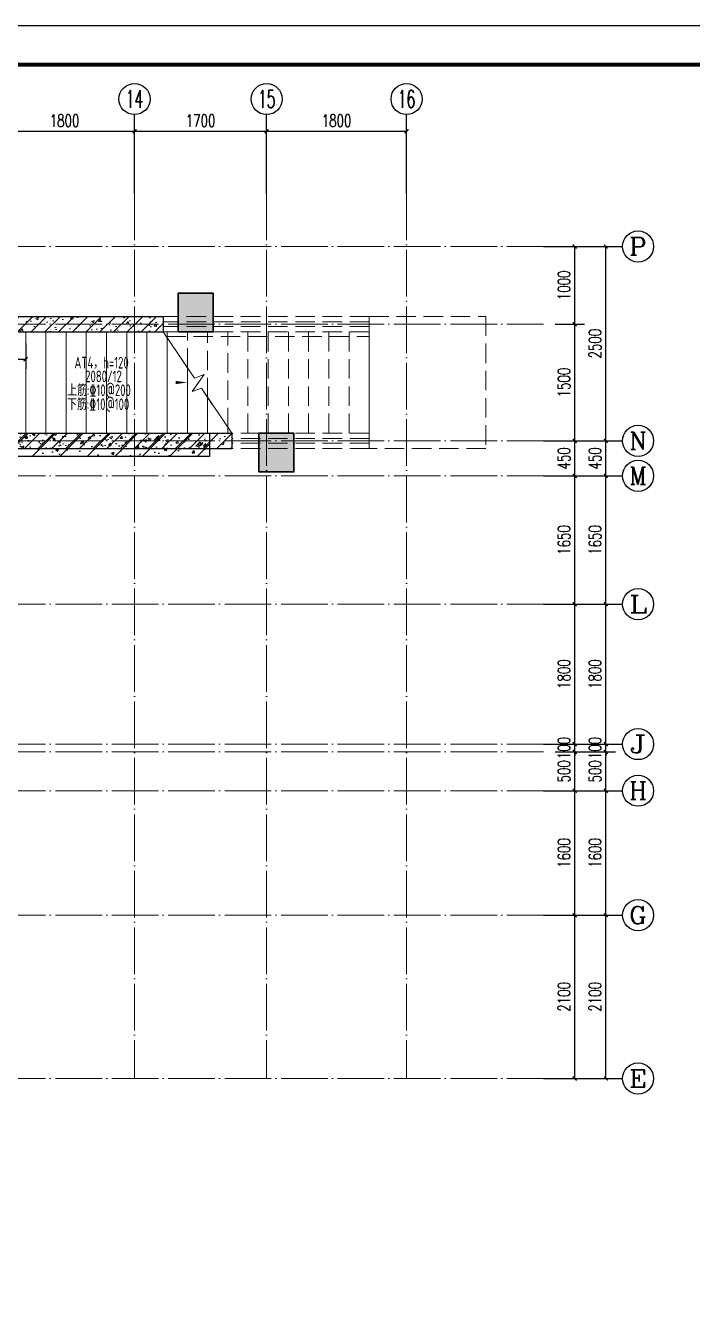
# Model space of a CAD drawing. Extents: x -1712635 to -854203, y -534641 to -21985.
# Drawn here: x -1001970 to -993393, y -77513 to -60993 of the extents above; entities that cross this region are included whole.
import ezdxf
from ezdxf.enums import TextEntityAlignment as Align

# ---------------------------------------------------------------- set-up
doc = ezdxf.new("R2010")
doc.units = 0
doc.header["$LTSCALE"] = 1000
doc.linetypes.add('#P_--_20B1_001_t3$0$DASH', pattern=[0.35, 0.25, -0.1])
doc.linetypes.add('DOTE', pattern=[2.42, 2, -0.2, 0.02, -0.2])
doc.layers.get('0').update_dxf_attribs({"linetype": 'CONTINUOUS'})
doc.layers.get('Defpoints').update_dxf_attribs({"linetype": 'CONTINUOUS'})
for name, color, linetype in [('-TK', 7, 'CONTINUOUS'), ('A-AXIS_TEXT', 7, 'CONTINUOUS'), ('AXIS', 3, 'CONTINUOUS'), ('DIM_SYMB', 3, 'CONTINUOUS'), ('HATCH', 8, 'CONTINUOUS'), ('PUB_DIM', 3, 'CONTINUOUS'), ('S-Q墙填充', 252, 'CONTINUOUS'), ('S-Q墙实线', 6, 'CONTINUOUS'), ('S-Z柱实线', 6, 'CONTINUOUS'), ('TEXT', 2, 'CONTINUOUS'), ('WALL', 2, 'CONTINUOUS'), ('尺寸标注', 86, 'CONTINUOUS')]:
    doc.layers.add(name, color=color, linetype=linetype)
for name, color, linetype, lineweight in [('AXIS_TEXT', 7, 'CONTINUOUS', 20), ('DOTE', 19, 'DOTE', 9), ('PUB_HATCH', 8, 'CONTINUOUS', 9), ('STAIR', 2, 'CONTINUOUS', 18), ('平面-看线', 45, 'CONTINUOUS', 15)]:
    doc.layers.add(name, color=color, linetype=linetype, lineweight=lineweight)
doc.styles.add('_TCH_AXIS', font='COMPLEX', dxfattribs={"bigfont": 'GBCBIG'})
doc.styles.add('_TCH_DIM_T3', font='SIMPLEX', dxfattribs={"width": 0.705882, "bigfont": 'GBCBIG'})
doc.styles.add('COMPLEX', font='COMPLEX')
doc.styles.add('TSSD_REIN', font='tssdeng.shx', dxfattribs={"width": 0.7, "height": 300, "bigfont": 'tssdchn.shx'})
doc.dimstyles.new('_TCH_ARCH&&50', dxfattribs={"dimtxt": 157.5, "dimasz": 50, "dimexe": 125, "dimexo": 150, "dimgap": 58.75, "dimtad": 1, "dimdec": 0, "dimzin": 0, "dimdsep": 46, "dimtxsty": '_TCH_DIM_T3', "dimblk": 'ARCHTICK', "dimcen": 0.09, "dimclrt": 7, "dimazin": 0, "dimtfac": 1, "dimtdec": 0, "dimtix": 1, "dimtmove": 2, "dimatfit": 3, "dimldrblk": 'ARCHTICK', "dimfxl": 0, "dimtolj": 1, "dimtzin": 0, "dimarcsym": 0})
pattern_1 = [(45, (-1162568.35, -176102.77), (-88.38835, 88.38835), []), (50, (-1162568.35, -176102.77), (358.6301, -31.37607), [37.5, -412.5]), (355, (-1162568.35, -176102.77), (-69.3757, 376.0961), [30, -330]), (100.4514, (-1162538.47, -176105.4), (289.2547, 344.7198), [31.8701, -350.57106]), (46.1842, (-1162568.35, -176002.77), (533.6205, -82.7595), [56.25, -618.75]), (96.6356, (-1162523.9, -176009.67), (467.3314, 487.059), [47.8051, -525.8565]), (351.1842, (-1162568.35, -176002.8), (467.331, 487.0593), [45, -495]), (21, (-1162518.35, -176027.77), (298.45353, -201.30945), [37.5, -412.5]), (326, (-1162518.35, -176027.77), (121.6577, 362.575), [30, -330]), (71.4514, (-1162493.48, -176044.55), (420.1113, 161.26525), [31.8701, -350.57106]), (37.5, (-1162568.35, -176102.77), (6.07993, 166.44693), [0, -326, 0, -335, 0, -331.25]), (7.5, (-1162568.35, -176102.77), (131.53477, 197.20586), [0, -191, 0, -318.5, 0, -126.25]), (327.5, (-1162679.85, -176102.77), (266.91122, -11.27744), [0, -125, 0, -390, 0, -517.5]), (317.5, (-1162729.85, -176102.77), (291.59308, 50.0525), [0, -162.5, 0, -259, 0, -367.5])]

# ---------------------------------------------------------------- blocks, each defined once
blk = doc.blocks.new('A1')
blk.add_lwpolyline([(0, 59400), (0, 0), (84100, 0), (84100, 59400)], close=True)
at = {"const_width": 100}
blk.add_lwpolyline([(2500, 58400), (2500, 1000), (83100, 1000), (83100, 58400)], close=True, dxfattribs=at)
blk = doc.blocks.new('_AXISO')
blk.add_circle((0, 0), 0.5)
at = {"layer": 'A-AXIS_TEXT', "style": 'COMPLEX', "width": 1.041667}
blk.add_attdef('A', text='', height=0.56, dxfattribs=at).set_placement((-0.25, -0.28), (0.25, -0.28), align=Align.FIT)
blk = doc.blocks.new('_ArchTick')
at = {"color": 0, "const_width": 0.35}
blk.add_lwpolyline([(-0.5, -0.5), (0.5, 0.5)], dxfattribs=at)
blk = doc.blocks.new('*D1147')
at = {"layer": 'Defpoints', "color": 0}
for p in [(-995306, -72432), (-994906, -72432), (-995306, -74532)]:
    blk.add_point(p, dxfattribs=at)
at = {"layer": '尺寸标注', "color": 0, "lineweight": -2}
for p, q in [((-995156, -72432), (-994781, -72432)), ((-994906, -74532), (-994906, -72432)), ((-995156, -74532), (-994781, -74532))]:
    blk.add_line(p, q, dxfattribs=at)
at = {"layer": '尺寸标注', "color": 0, "lineweight": -2, "xscale": 50, "yscale": 50, "zscale": 50}
for p, rotation in [((-994906, -72432), 90), ((-994906, -74532), 270)]:
    blk.add_blockref('_ArchTick', p, dxfattribs=dict(at, rotation=rotation))
at = {"layer": '尺寸标注', "color": 7, "insert": (-995044, -73482), "char_height": 157.5, "attachment_point": 5, "rotation": 90, "style": '_TCH_DIM_T3'}
blk.add_mtext('\\A1;2100', dxfattribs=at)
blk = doc.blocks.new('*D1148')
at = {"layer": 'Defpoints', "color": 0}
for p in [(-995306, -70832), (-994906, -70832), (-995306, -72432)]:
    blk.add_point(p, dxfattribs=at)
at = {"layer": '尺寸标注', "color": 0, "lineweight": -2}
for p, q in [((-995156, -70832), (-994781, -70832)), ((-994906, -72432), (-994906, -70832)), ((-995156, -72432), (-994781, -72432))]:
    blk.add_line(p, q, dxfattribs=at)
at = {"layer": '尺寸标注', "color": 0, "lineweight": -2, "xscale": 50, "yscale": 50, "zscale": 50}
for p, rotation in [((-994906, -70832), 90), ((-994906, -72432), 270)]:
    blk.add_blockref('_ArchTick', p, dxfattribs=dict(at, rotation=rotation))
at = {"layer": '尺寸标注', "color": 7, "insert": (-995044, -71632), "char_height": 157.5, "attachment_point": 5, "rotation": 90, "style": '_TCH_DIM_T3'}
blk.add_mtext('\\A1;1600', dxfattribs=at)
blk = doc.blocks.new('*D1149')
at = {"layer": 'Defpoints', "color": 0}
for p in [(-995306, -70332), (-994906, -70332), (-995306, -70832)]:
    blk.add_point(p, dxfattribs=at)
at = {"layer": '尺寸标注', "color": 0, "lineweight": -2}
for p, q in [((-995156, -70332), (-994781, -70332)), ((-994906, -70832), (-994906, -70332)), ((-995156, -70832), (-994781, -70832))]:
    blk.add_line(p, q, dxfattribs=at)
at = {"layer": '尺寸标注', "color": 0, "lineweight": -2, "xscale": 50, "yscale": 50, "zscale": 50}
for p, rotation in [((-994906, -70332), 90), ((-994906, -70832), 270)]:
    blk.add_blockref('_ArchTick', p, dxfattribs=dict(at, rotation=rotation))
at = {"layer": '尺寸标注', "color": 7, "insert": (-995044, -70582), "char_height": 157.5, "attachment_point": 5, "rotation": 90, "style": '_TCH_DIM_T3'}
blk.add_mtext('\\A1;500', dxfattribs=at)
blk = doc.blocks.new('*D1150')
at = {"layer": 'Defpoints', "color": 0}
for p in [(-995306, -70232), (-995306, -70332), (-994906, -70232)]:
    blk.add_point(p, dxfattribs=at)
at = {"layer": '尺寸标注', "color": 0, "lineweight": -2}
for p, q in [((-994906, -70232), (-994906, -70182)), ((-995156, -70232), (-994781, -70232)), ((-995156, -70332), (-994781, -70332)), ((-994906, -70332), (-994906, -70232)), ((-994906, -70332), (-994906, -70382))]:
    blk.add_line(p, q, dxfattribs=at)
at = {"layer": '尺寸标注', "color": 0, "lineweight": -2, "xscale": 50, "yscale": 50, "zscale": 50}
for p, rotation in [((-994906, -70232), 270), ((-994906, -70332), 90)]:
    blk.add_blockref('_ArchTick', p, dxfattribs=dict(at, rotation=rotation))
at = {"layer": '尺寸标注', "color": 7, "insert": (-995044, -70282), "char_height": 157.5, "attachment_point": 5, "rotation": 90, "style": '_TCH_DIM_T3'}
blk.add_mtext('\\A1;100', dxfattribs=at)
blk = doc.blocks.new('*D1151')
at = {"layer": 'Defpoints', "color": 0}
for p in [(-995306, -68432), (-994906, -68432), (-995306, -70232)]:
    blk.add_point(p, dxfattribs=at)
at = {"layer": '尺寸标注', "color": 0, "lineweight": -2}
for p, q in [((-995156, -68432), (-994781, -68432)), ((-994906, -70232), (-994906, -68432)), ((-995156, -70232), (-994781, -70232))]:
    blk.add_line(p, q, dxfattribs=at)
at = {"layer": '尺寸标注', "color": 0, "lineweight": -2, "xscale": 50, "yscale": 50, "zscale": 50}
for p, rotation in [((-994906, -68432), 90), ((-994906, -70232), 270)]:
    blk.add_blockref('_ArchTick', p, dxfattribs=dict(at, rotation=rotation))
at = {"layer": '尺寸标注', "color": 7, "insert": (-995044, -69332), "char_height": 157.5, "attachment_point": 5, "rotation": 90, "style": '_TCH_DIM_T3'}
blk.add_mtext('\\A1;1800', dxfattribs=at)
blk = doc.blocks.new('*D1152')
at = {"layer": 'Defpoints', "color": 0}
for p in [(-995306, -66782), (-994906, -66782), (-995306, -68432)]:
    blk.add_point(p, dxfattribs=at)
at = {"layer": '尺寸标注', "color": 0, "lineweight": -2}
for p, q in [((-995156, -66782), (-994781, -66782)), ((-994906, -68432), (-994906, -66782)), ((-995156, -68432), (-994781, -68432))]:
    blk.add_line(p, q, dxfattribs=at)
at = {"layer": '尺寸标注', "color": 0, "lineweight": -2, "xscale": 50, "yscale": 50, "zscale": 50}
for p, rotation in [((-994906, -66782), 90), ((-994906, -68432), 270)]:
    blk.add_blockref('_ArchTick', p, dxfattribs=dict(at, rotation=rotation))
at = {"layer": '尺寸标注', "color": 7, "insert": (-995044, -67607), "char_height": 157.5, "attachment_point": 5, "rotation": 90, "style": '_TCH_DIM_T3'}
blk.add_mtext('\\A1;1650', dxfattribs=at)
blk = doc.blocks.new('*D1153')
at = {"layer": 'Defpoints', "color": 0}
for p in [(-995306, -66332), (-994906, -66332), (-995306, -66782)]:
    blk.add_point(p, dxfattribs=at)
at = {"layer": '尺寸标注', "color": 0, "lineweight": -2}
for p, q in [((-995156, -66332), (-994781, -66332)), ((-994906, -66782), (-994906, -66332)), ((-995156, -66782), (-994781, -66782))]:
    blk.add_line(p, q, dxfattribs=at)
at = {"layer": '尺寸标注', "color": 0, "lineweight": -2, "xscale": 50, "yscale": 50, "zscale": 50}
for p, rotation in [((-994906, -66332), 90), ((-994906, -66782), 270)]:
    blk.add_blockref('_ArchTick', p, dxfattribs=dict(at, rotation=rotation))
at = {"layer": '尺寸标注', "color": 7, "insert": (-995044, -66557), "char_height": 157.5, "attachment_point": 5, "rotation": 90, "style": '_TCH_DIM_T3'}
blk.add_mtext('\\A1;450', dxfattribs=at)
blk = doc.blocks.new('*D1154')
at = {"layer": 'Defpoints', "color": 0}
for p in [(-995306, -64832), (-994906, -64832), (-995306, -66332)]:
    blk.add_point(p, dxfattribs=at)
at = {"layer": '尺寸标注', "color": 0, "lineweight": -2}
for p, q in [((-995156, -64832), (-994781, -64832)), ((-994906, -66332), (-994906, -64832)), ((-995156, -66332), (-994781, -66332))]:
    blk.add_line(p, q, dxfattribs=at)
at = {"layer": '尺寸标注', "color": 0, "lineweight": -2, "xscale": 50, "yscale": 50, "zscale": 50}
for p, rotation in [((-994906, -64832), 90), ((-994906, -66332), 270)]:
    blk.add_blockref('_ArchTick', p, dxfattribs=dict(at, rotation=rotation))
at = {"layer": '尺寸标注', "color": 7, "insert": (-995044, -65582), "char_height": 157.5, "attachment_point": 5, "rotation": 90, "style": '_TCH_DIM_T3'}
blk.add_mtext('\\A1;1500', dxfattribs=at)
blk = doc.blocks.new('*D1155')
at = {"layer": 'Defpoints', "color": 0}
for p in [(-995306, -63832), (-994906, -63832), (-995306, -64832)]:
    blk.add_point(p, dxfattribs=at)
at = {"layer": '尺寸标注', "color": 0, "lineweight": -2}
for p, q in [((-995156, -63832), (-994781, -63832)), ((-994906, -64832), (-994906, -63832)), ((-995156, -64832), (-994781, -64832))]:
    blk.add_line(p, q, dxfattribs=at)
at = {"layer": '尺寸标注', "color": 0, "lineweight": -2, "xscale": 50, "yscale": 50, "zscale": 50}
for p, rotation in [((-994906, -63832), 90), ((-994906, -64832), 270)]:
    blk.add_blockref('_ArchTick', p, dxfattribs=dict(at, rotation=rotation))
at = {"layer": '尺寸标注', "color": 7, "insert": (-995044, -64332), "char_height": 157.5, "attachment_point": 5, "rotation": 90, "style": '_TCH_DIM_T3'}
blk.add_mtext('\\A1;1000', dxfattribs=at)
blk = doc.blocks.new('*D1156')
at = {"layer": 'Defpoints', "color": 0}
for p in [(-1003370, -64932), (-1001970, -64932), (-1001970, -65282)]:
    blk.add_point(p, dxfattribs=at)
at = {"layer": '尺寸标注', "color": 0, "lineweight": -2}
for p, q in [((-1003370, -65082), (-1003370, -65407)), ((-1001970, -65082), (-1001970, -65407)), ((-1003370, -65282), (-1001970, -65282))]:
    blk.add_line(p, q, dxfattribs=at)
at = {"layer": '尺寸标注', "color": 0, "lineweight": -2, "xscale": 50, "yscale": 50, "zscale": 50, "rotation": 180}
blk.add_blockref('_ArchTick', (-1003370, -65282), dxfattribs=at)
at = {"layer": '尺寸标注', "color": 0, "lineweight": -2, "xscale": 50, "yscale": 50, "zscale": 50}
blk.add_blockref('_ArchTick', (-1001970, -65282), dxfattribs=at)
at = {"layer": '尺寸标注', "color": 7, "insert": (-1002670, -65144), "char_height": 157.5, "attachment_point": 5, "style": '_TCH_DIM_T3'}
blk.add_mtext('\\A1;1400', dxfattribs=at)
blk = doc.blocks.new('*D1166')
at = {"layer": 'Defpoints', "color": 0}
for p in [(-995306, -72432), (-994506, -72432), (-995306, -74532)]:
    blk.add_point(p, dxfattribs=at)
at = {"layer": 'PUB_DIM', "color": 0, "lineweight": -2}
for p, q in [((-995156, -72432), (-994381, -72432)), ((-994506, -74532), (-994506, -72432)), ((-995156, -74532), (-994381, -74532))]:
    blk.add_line(p, q, dxfattribs=at)
at = {"layer": 'PUB_DIM', "color": 0, "lineweight": -2, "xscale": 50, "yscale": 50, "zscale": 50}
for p, rotation in [((-994506, -72432), 90), ((-994506, -74532), 270)]:
    blk.add_blockref('_ArchTick', p, dxfattribs=dict(at, rotation=rotation))
at = {"layer": 'PUB_DIM', "color": 7, "insert": (-994644, -73482), "char_height": 157.5, "attachment_point": 5, "rotation": 90, "style": '_TCH_DIM_T3'}
blk.add_mtext('\\A1;2100', dxfattribs=at)
blk = doc.blocks.new('*D1167')
at = {"layer": 'Defpoints', "color": 0}
for p in [(-995306, -70832), (-994506, -70832), (-995306, -72432)]:
    blk.add_point(p, dxfattribs=at)
at = {"layer": 'PUB_DIM', "color": 0, "lineweight": -2}
for p, q in [((-995156, -70832), (-994381, -70832)), ((-994506, -72432), (-994506, -70832)), ((-995156, -72432), (-994381, -72432))]:
    blk.add_line(p, q, dxfattribs=at)
at = {"layer": 'PUB_DIM', "color": 0, "lineweight": -2, "xscale": 50, "yscale": 50, "zscale": 50}
for p, rotation in [((-994506, -70832), 90), ((-994506, -72432), 270)]:
    blk.add_blockref('_ArchTick', p, dxfattribs=dict(at, rotation=rotation))
at = {"layer": 'PUB_DIM', "color": 7, "insert": (-994644, -71632), "char_height": 157.5, "attachment_point": 5, "rotation": 90, "style": '_TCH_DIM_T3'}
blk.add_mtext('\\A1;1600', dxfattribs=at)
blk = doc.blocks.new('*D1168')
at = {"layer": 'Defpoints', "color": 0}
for p in [(-995306, -70332), (-994506, -70332), (-995306, -70832)]:
    blk.add_point(p, dxfattribs=at)
at = {"layer": 'PUB_DIM', "color": 0, "lineweight": -2}
for p, q in [((-995156, -70332), (-994381, -70332)), ((-994506, -70832), (-994506, -70332)), ((-995156, -70832), (-994381, -70832))]:
    blk.add_line(p, q, dxfattribs=at)
at = {"layer": 'PUB_DIM', "color": 0, "lineweight": -2, "xscale": 50, "yscale": 50, "zscale": 50}
for p, rotation in [((-994506, -70332), 90), ((-994506, -70832), 270)]:
    blk.add_blockref('_ArchTick', p, dxfattribs=dict(at, rotation=rotation))
at = {"layer": 'PUB_DIM', "color": 7, "insert": (-994644, -70582), "char_height": 157.5, "attachment_point": 5, "rotation": 90, "style": '_TCH_DIM_T3'}
blk.add_mtext('\\A1;500', dxfattribs=at)
blk = doc.blocks.new('*D1169')
at = {"layer": 'Defpoints', "color": 0}
for p in [(-995306, -70232), (-995306, -70332), (-994506, -70232)]:
    blk.add_point(p, dxfattribs=at)
at = {"layer": 'PUB_DIM', "color": 0, "lineweight": -2}
for p, q in [((-994506, -70232), (-994506, -70182)), ((-995156, -70232), (-994381, -70232)), ((-995156, -70332), (-994381, -70332)), ((-994506, -70332), (-994506, -70232)), ((-994506, -70332), (-994506, -70382))]:
    blk.add_line(p, q, dxfattribs=at)
at = {"layer": 'PUB_DIM', "color": 0, "lineweight": -2, "xscale": 50, "yscale": 50, "zscale": 50}
for p, rotation in [((-994506, -70232), 270), ((-994506, -70332), 90)]:
    blk.add_blockref('_ArchTick', p, dxfattribs=dict(at, rotation=rotation))
at = {"layer": 'PUB_DIM', "color": 7, "insert": (-994644, -70282), "char_height": 157.5, "attachment_point": 5, "rotation": 90, "style": '_TCH_DIM_T3'}
blk.add_mtext('\\A1;100', dxfattribs=at)
blk = doc.blocks.new('*D1170')
at = {"layer": 'Defpoints', "color": 0}
for p in [(-995306, -68432), (-994506, -68432), (-995306, -70232)]:
    blk.add_point(p, dxfattribs=at)
at = {"layer": 'PUB_DIM', "color": 0, "lineweight": -2}
for p, q in [((-995156, -68432), (-994381, -68432)), ((-994506, -70232), (-994506, -68432)), ((-995156, -70232), (-994381, -70232))]:
    blk.add_line(p, q, dxfattribs=at)
at = {"layer": 'PUB_DIM', "color": 0, "lineweight": -2, "xscale": 50, "yscale": 50, "zscale": 50}
for p, rotation in [((-994506, -68432), 90), ((-994506, -70232), 270)]:
    blk.add_blockref('_ArchTick', p, dxfattribs=dict(at, rotation=rotation))
at = {"layer": 'PUB_DIM', "color": 7, "insert": (-994644, -69332), "char_height": 157.5, "attachment_point": 5, "rotation": 90, "style": '_TCH_DIM_T3'}
blk.add_mtext('\\A1;1800', dxfattribs=at)
blk = doc.blocks.new('*D1171')
at = {"layer": 'Defpoints', "color": 0}
for p in [(-995306, -66782), (-994506, -66782), (-995306, -68432)]:
    blk.add_point(p, dxfattribs=at)
at = {"layer": 'PUB_DIM', "color": 0, "lineweight": -2}
for p, q in [((-995156, -66782), (-994381, -66782)), ((-994506, -68432), (-994506, -66782)), ((-995156, -68432), (-994381, -68432))]:
    blk.add_line(p, q, dxfattribs=at)
at = {"layer": 'PUB_DIM', "color": 0, "lineweight": -2, "xscale": 50, "yscale": 50, "zscale": 50}
for p, rotation in [((-994506, -66782), 90), ((-994506, -68432), 270)]:
    blk.add_blockref('_ArchTick', p, dxfattribs=dict(at, rotation=rotation))
at = {"layer": 'PUB_DIM', "color": 7, "insert": (-994644, -67607), "char_height": 157.5, "attachment_point": 5, "rotation": 90, "style": '_TCH_DIM_T3'}
blk.add_mtext('\\A1;1650', dxfattribs=at)
blk = doc.blocks.new('*D1172')
at = {"layer": 'Defpoints', "color": 0}
for p in [(-995306, -66332), (-994506, -66332), (-995306, -66782)]:
    blk.add_point(p, dxfattribs=at)
at = {"layer": 'PUB_DIM', "color": 0, "lineweight": -2}
for p, q in [((-995156, -66332), (-994381, -66332)), ((-994506, -66782), (-994506, -66332)), ((-995156, -66782), (-994381, -66782))]:
    blk.add_line(p, q, dxfattribs=at)
at = {"layer": 'PUB_DIM', "color": 0, "lineweight": -2, "xscale": 50, "yscale": 50, "zscale": 50}
for p, rotation in [((-994506, -66332), 90), ((-994506, -66782), 270)]:
    blk.add_blockref('_ArchTick', p, dxfattribs=dict(at, rotation=rotation))
at = {"layer": 'PUB_DIM', "color": 7, "insert": (-994644, -66557), "char_height": 157.5, "attachment_point": 5, "rotation": 90, "style": '_TCH_DIM_T3'}
blk.add_mtext('\\A1;450', dxfattribs=at)
blk = doc.blocks.new('*D1173')
at = {"layer": 'Defpoints', "color": 0}
for p in [(-995306, -63832), (-994506, -63832), (-995306, -66332)]:
    blk.add_point(p, dxfattribs=at)
at = {"layer": 'PUB_DIM', "color": 0, "lineweight": -2}
for p, q in [((-995156, -63832), (-994381, -63832)), ((-994506, -66332), (-994506, -63832)), ((-995156, -66332), (-994381, -66332))]:
    blk.add_line(p, q, dxfattribs=at)
at = {"layer": 'PUB_DIM', "color": 0, "lineweight": -2, "xscale": 50, "yscale": 50, "zscale": 50}
for p, rotation in [((-994506, -63832), 90), ((-994506, -66332), 270)]:
    blk.add_blockref('_ArchTick', p, dxfattribs=dict(at, rotation=rotation))
at = {"layer": 'PUB_DIM', "color": 7, "insert": (-994644, -65082), "char_height": 157.5, "attachment_point": 5, "rotation": 90, "style": '_TCH_DIM_T3'}
blk.add_mtext('\\A1;2500', dxfattribs=at)
blk = doc.blocks.new('*D1186')
at = {"layer": 'Defpoints', "color": 0}
for p in [(-1000570, -62350), (-1002370, -63150), (-1000570, -63150)]:
    blk.add_point(p, dxfattribs=at)
at = {"layer": 'PUB_DIM', "color": 0, "lineweight": -2}
for p, q in [((-1002370, -63000), (-1002370, -62225)), ((-1000570, -63000), (-1000570, -62225)), ((-1002370, -62350), (-1000570, -62350))]:
    blk.add_line(p, q, dxfattribs=at)
at = {"layer": 'PUB_DIM', "color": 0, "lineweight": -2, "xscale": 50, "yscale": 50, "zscale": 50, "rotation": 180}
blk.add_blockref('_ArchTick', (-1002370, -62350), dxfattribs=at)
at = {"layer": 'PUB_DIM', "color": 0, "lineweight": -2, "xscale": 50, "yscale": 50, "zscale": 50}
blk.add_blockref('_ArchTick', (-1000570, -62350), dxfattribs=at)
at = {"layer": 'PUB_DIM', "color": 7, "insert": (-1001470, -62213), "char_height": 157.5, "attachment_point": 5, "style": '_TCH_DIM_T3'}
blk.add_mtext('\\A1;1800', dxfattribs=at)
blk = doc.blocks.new('*D1187')
at = {"layer": 'Defpoints', "color": 0}
for p in [(-998870, -62350), (-1000570, -63150), (-998870, -63150)]:
    blk.add_point(p, dxfattribs=at)
at = {"layer": 'PUB_DIM', "color": 0, "lineweight": -2}
for p, q in [((-1000570, -63000), (-1000570, -62225)), ((-998870, -63000), (-998870, -62225)), ((-1000570, -62350), (-998870, -62350))]:
    blk.add_line(p, q, dxfattribs=at)
at = {"layer": 'PUB_DIM', "color": 0, "lineweight": -2, "xscale": 50, "yscale": 50, "zscale": 50, "rotation": 180}
blk.add_blockref('_ArchTick', (-1000570, -62350), dxfattribs=at)
at = {"layer": 'PUB_DIM', "color": 0, "lineweight": -2, "xscale": 50, "yscale": 50, "zscale": 50}
blk.add_blockref('_ArchTick', (-998870, -62350), dxfattribs=at)
at = {"layer": 'PUB_DIM', "color": 7, "insert": (-999720, -62213), "char_height": 157.5, "attachment_point": 5, "style": '_TCH_DIM_T3'}
blk.add_mtext('\\A1;1700', dxfattribs=at)
blk = doc.blocks.new('*D1188')
at = {"layer": 'Defpoints', "color": 0}
for p in [(-997070, -62350), (-998870, -63150), (-997070, -63150)]:
    blk.add_point(p, dxfattribs=at)
at = {"layer": 'PUB_DIM', "color": 0, "lineweight": -2}
for p, q in [((-998870, -63000), (-998870, -62225)), ((-997070, -63000), (-997070, -62225)), ((-998870, -62350), (-997070, -62350))]:
    blk.add_line(p, q, dxfattribs=at)
at = {"layer": 'PUB_DIM', "color": 0, "lineweight": -2, "xscale": 50, "yscale": 50, "zscale": 50, "rotation": 180}
blk.add_blockref('_ArchTick', (-998870, -62350), dxfattribs=at)
at = {"layer": 'PUB_DIM', "color": 0, "lineweight": -2, "xscale": 50, "yscale": 50, "zscale": 50}
blk.add_blockref('_ArchTick', (-997070, -62350), dxfattribs=at)
at = {"layer": 'PUB_DIM', "color": 7, "insert": (-997970, -62213), "char_height": 157.5, "attachment_point": 5, "style": '_TCH_DIM_T3'}
blk.add_mtext('\\A1;1800', dxfattribs=at)

msp = doc.modelspace()

# ---------------------------------------------------------------- hatches: boundary and pattern name
at = {"layer": 'HATCH'}
for points in [[(-999557.01, -64431.91), (-1000007.01, -64431.91), (-1000007.01, -64931.91), (-999557.01, -64931.91)], [(-998519.63, -66231.91), (-998969.63, -66231.91), (-998969.63, -66731.91), (-998519.63, -66731.91)]]:
    msp.add_hatch(color=252, dxfattribs=at).paths.add_polyline_path(points)
at = {"layer": 'PUB_HATCH'}
h = msp.add_hatch(dxfattribs=at)
h.set_pattern_fill('钢筋混凝土', color=256, scale=50, style=0)
h.set_pattern_definition(pattern_1)
h.paths.add_polyline_path([(-1003469.64, -64732.04), (-1003469.62, -64932.04), (-1000201.88, -64931.8), (-1000201.89, -64731.8)])
h = msp.add_hatch(dxfattribs=at)
h.set_pattern_fill('钢筋混凝土', color=256, scale=50, style=0)
h.set_pattern_definition(pattern_1)
h.paths.add_polyline_path([(-1003569.63, -66232.05), (-1003369.63, -66432.03), (-999317.88, -66431.8), (-999317.89, -66231.8)])
at = {"layer": 'S-Q墙填充'}
h = msp.add_hatch(dxfattribs=at)
h.set_pattern_fill('ARMORED', color=252, scale=50, style=0)
h.set_pattern_definition([(50, (-1018370.44, -59682.15), (358.63, -31.376), [37.5, -412.5]), (355, (-1018370.44, -59682.15), (-69.376, 376.096), [30, -330]), (100.4514, (-1018340.55, -59684.77), (289.2547, 344.72), [31.87, -350.571]), (46.1842, (-1018370.44, -59582.15), (533.621, -82.7595), [56.25, -618.75]), (96.6356, (-1018325.97, -59589.05), (467.331, 487.059), [47.805, -525.856]), (351.1842, (-1018370.44, -59582.15), (467.331, 487.06), [45, -495]), (21, (-1018320.44, -59607.15), (298.4535, -201.3094), [37.5, -412.5]), (326, (-1018320.44, -59607.15), (121.658, 362.575), [30, -330]), (71.4514, (-1018295.57, -59623.93), (420.1113, 161.265), [31.87, -350.571]), (37.5, (-1018370.44, -59682.15), (6.0799, 166.4469), [0, -326, 0, -335, 0, -331.25]), (7.5, (-1018370.44, -59682.15), (131.5348, 197.2059), [0, -191, 0, -318.5, 0, -126.25]), (327.5, (-1018481.94, -59682.15), (266.9112, -11.2774), [0, -125, 0, -390, 0, -517.5]), (317.5, (-1018531.94, -59682.15), (291.593, 50.0525), [0, -162.5, 0, -259, 0, -367.5]), (45, (-1018370.44, -59682.15), (-176.7767, 176.7767), [])])
h.paths.add_polyline_path([(-1003069.74, -66231.92), (-999606.46, -66231.92), (-999606.46, -66531.92), (-1003069.74, -66531.92)])

# ---------------------------------------------------------------- linework, layer by layer
at = {"layer": 'AXIS'}
for p, q in [((-1000569.63, -63150.44), (-1000569.63, -62135.83)), ((-998869.63, -63150.44), (-998869.63, -62135.83)), ((-997069.63, -63150.44), (-997069.63, -62135.83)), ((-995306.05, -63831.91), (-994291.44, -63831.91)), ((-995306.05, -66331.91), (-994291.44, -66331.91)), ((-995306.05, -66781.91), (-994291.44, -66781.91)), ((-995306.05, -68431.91), (-994291.44, -68431.91)), ((-995306.05, -70231.91), (-994291.44, -70231.91)), ((-995306.05, -70831.64), (-994291.44, -70831.64)), ((-995306.05, -72431.91), (-994291.44, -72431.91)), ((-995306.05, -74531.91), (-994291.44, -74531.91))]:
    msp.add_line(p, q, dxfattribs=at)
at = {"layer": 'DIM_SYMB'}
msp.add_lwpolyline([(-1002037.94, -65581.66, 0, 0, 0), (-999889.88, -65581.65, 0, 40, 0), (-1000039.88, -65581.65, 0, 0, 0)], format="xyseb", dxfattribs=at)
at = {"layer": 'DOTE', "linetype": 'DOTE', "ltscale": 0.3}
for p, q in [((-1000569.63, -63150.44), (-1000569.63, -74531.9)), ((-998869.63, -63150.44), (-998869.63, -74531.9)), ((-997069.63, -63150.44), (-997069.63, -74531.9)), ((-1006669.63, -63831.91), (-995306.05, -63831.91)), ((-1006669.63, -64831.91), (-995306.05, -64831.91)), ((-1006669.63, -66331.91), (-995306.05, -66331.91)), ((-1006669.63, -66781.91), (-995306.05, -66781.91)), ((-1006669.63, -68431.91), (-995306.05, -68431.91)), ((-1006669.63, -70231.91), (-995306.05, -70231.91)), ((-1006669.63, -70331.91), (-995306.05, -70331.9)), ((-1006669.63, -70831.91), (-995306.05, -70831.91)), ((-1006669.63, -72431.91), (-995306.05, -72431.9)), ((-1006669.63, -74531.91), (-995306.05, -74531.9))]:
    msp.add_line(p, q, dxfattribs=at)
at = {"layer": 'S-Q墙实线', "linetype": 'ByBlock'}
msp.add_lwpolyline([(-1003069.74, -66231.92), (-999606.46, -66231.92), (-999606.46, -66531.92), (-1003069.74, -66531.92)], close=True, dxfattribs=at)
at = {"layer": 'S-Z柱实线', "color": 2, "lineweight": 35}
for points in [[(-999557.01, -64431.91), (-1000007.01, -64431.91), (-1000007.01, -64931.91), (-999557.01, -64931.91)], [(-998519.63, -66231.91), (-998969.63, -66231.91), (-998969.63, -66731.91), (-998519.63, -66731.91)]]:
    msp.add_lwpolyline(points, close=True, dxfattribs=at)
at = {"layer": 'STAIR', "color": 246, "linetype": '#P_--_20B1_001_t3$0$DASH'}
for p, q in [((-997549.88, -64731.66), (-1000201.88, -64731.66)), ((-997549.88, -64801.66), (-1000201.88, -64801.41)), ((-997549.88, -64861.66), (-1000201.88, -64861.41)), ((-997549.88, -64931.66), (-1000201.88, -64931.66)), ((-997549.88, -64931.66), (-1000201.88, -64931.66)), ((-1000201.88, -64931.66), (-999799.18, -65523.87)), ((-1000161.08, -64991.66), (-997549.88, -64991.66)), ((-1000149.88, -65008.13), (-1000149.88, -64931.66)), ((-999889.88, -65390.48), (-999889.88, -64931.66)), ((-999629.88, -65772.84), (-999629.88, -64931.66)), ((-999369.88, -66155.19), (-999369.88, -64931.66)), ((-999109.88, -66231.66), (-999109.88, -64931.66)), ((-998849.88, -66231.66), (-998849.88, -64931.66)), ((-998589.88, -66231.66), (-998589.88, -64931.66)), ((-998329.88, -66231.66), (-998329.88, -64931.66)), ((-998069.88, -66231.66), (-998069.88, -64931.66)), ((-997809.88, -66231.66), (-997809.88, -64931.66)), ((-997549.88, -66231.66), (-997549.88, -64931.66)), ((-999671.7, -65479.44), (-999828.98, -65697.64)), ((-999799.18, -65523.87), (-999671.7, -65479.44)), ((-999828.98, -65697.64), (-999709.37, -65655.95)), ((-999709.37, -65655.95), (-999317.88, -66231.66)), ((-997549.88, -66231.66), (-999317.88, -66231.66)), ((-997549.88, -66231.66), (-999317.88, -66231.66)), ((-997549.88, -66301.66), (-999317.88, -66301.41)), ((-997549.88, -66361.66), (-999317.88, -66361.41)), ((-997549.88, -66431.66), (-999317.88, -66431.41))]:
    msp.add_line(p, q, dxfattribs=at)
at = {"layer": 'STAIR'}
for p, q in [((-1000201.88, -64931.66), (-1001969.88, -64931.66)), ((-1001969.88, -66231.66), (-1001969.88, -64931.66)), ((-1001709.88, -66231.66), (-1001709.88, -64931.66)), ((-1001449.88, -66231.66), (-1001449.88, -64931.66)), ((-1001189.88, -66231.66), (-1001189.88, -64931.66)), ((-1000929.88, -66231.66), (-1000929.88, -64931.66)), ((-1000669.88, -66231.66), (-1000669.88, -64931.66)), ((-1000409.88, -66231.66), (-1000409.88, -64931.66)), ((-1000201.88, -64931.66), (-999799.18, -65523.87)), ((-1000149.88, -66231.66), (-1000149.88, -65008.13)), ((-999889.88, -66231.66), (-999889.88, -65390.48)), ((-999671.7, -65479.44), (-999828.98, -65697.64)), ((-999799.18, -65523.87), (-999671.7, -65479.44)), ((-999828.98, -65697.64), (-999709.37, -65655.95)), ((-999709.37, -65655.95), (-999317.88, -66231.66)), ((-999629.88, -66231.66), (-999629.88, -65772.84)), ((-999317.88, -66231.66), (-1001969.88, -66231.66)), ((-999369.88, -66231.66), (-999369.88, -66155.19))]:
    msp.add_line(p, q, dxfattribs=at)
at = {"layer": 'STAIR', "color": 246, "linetype": '#P_--_20B1_001_t3$0$DASH'}
msp.add_lwpolyline([(-997549.88, -64731.66), (-996049.88, -64731.66), (-996049.88, -66431.66), (-997549.88, -66431.66)], close=True, dxfattribs=at)
at = {"layer": 'WALL'}
for p, q in [((-1003469.64, -64731.91), (-1000201.89, -64731.66)), ((-1000201.89, -64731.66), (-1000201.88, -64931.66)), ((-1003469.62, -64931.91), (-1000201.88, -64931.66)), ((-1003569.63, -66231.91), (-999317.89, -66231.66)), ((-999317.89, -66231.66), (-999317.88, -66431.66)), ((-1003369.63, -66431.9), (-999317.88, -66431.66))]:
    msp.add_line(p, q, dxfattribs=at)
at = {"layer": '平面-看线'}
for p, q in [((-997549.88, -64931.66), (-997549.88, -64731.66)), ((-997549.88, -66431.66), (-997549.88, -66231.66))]:
    msp.add_line(p, q, dxfattribs=at)

# ---------------------------------------------------------------- block references
at = {"layer": '-TK', "xscale": 0.5, "yscale": 0.5, "zscale": 0.5}
msp.add_blockref('A1', (-1029287.77, -90692.79), dxfattribs=at)
at = {"layer": 'AXIS'}
ref = msp.add_blockref('_AXISO', (-1000569.63, -61935.83), dxfattribs=dict(at, xscale=400, yscale=400, zscale=400))
ref.add_attrib('A', '14', dxfattribs={"layer": 'AXIS_TEXT', "height": 226.274, "style": '_TCH_AXIS', "width": 0.677419}).set_placement((-1000682.77, -62048.97), (-1000456.49, -62048.97), align=Align.FIT)
ref = msp.add_blockref('_AXISO', (-998869.63, -61935.83), dxfattribs=dict(at, xscale=400, yscale=400, zscale=400))
ref.add_attrib('A', '15', dxfattribs={"layer": 'AXIS_TEXT', "height": 226.274, "style": '_TCH_AXIS', "width": 0.724138}).set_placement((-998982.77, -62048.97), (-998756.49, -62048.97), align=Align.FIT)
ref = msp.add_blockref('_AXISO', (-997069.63, -61935.83), dxfattribs=dict(at, xscale=400, yscale=400, zscale=400))
ref.add_attrib('A', '16', dxfattribs={"layer": 'AXIS_TEXT', "height": 226.274, "style": '_TCH_AXIS', "width": 0.724138}).set_placement((-997182.77, -62048.97), (-996956.49, -62048.97), align=Align.FIT)
ref = msp.add_blockref('_AXISO', (-994091.44, -63831.91), dxfattribs=dict(at, xscale=400, yscale=400, zscale=400))
ref.add_attrib('A', 'P', dxfattribs={"layer": 'AXIS_TEXT', "height": 226.27, "style": '_TCH_AXIS', "width": 1.235294}).set_placement((-994204.58, -63945.04), (-993978.31, -63945.04), align=Align.FIT)
ref = msp.add_blockref('_AXISO', (-994091.44, -66331.91), dxfattribs=dict(at, xscale=400, yscale=400, zscale=400))
ref.add_attrib('A', 'N', dxfattribs={"layer": 'AXIS_TEXT', "height": 226.27, "style": '_TCH_AXIS', "width": 1.105263}).set_placement((-994204.58, -66445.04), (-993978.31, -66445.04), align=Align.FIT)
ref = msp.add_blockref('_AXISO', (-994091.44, -66781.91), dxfattribs=dict(at, xscale=400, yscale=400, zscale=400))
ref.add_attrib('A', 'M', dxfattribs={"layer": 'AXIS_TEXT', "height": 226.27, "style": '_TCH_AXIS'}).set_placement((-994204.58, -66895.04), (-993978.31, -66895.04), align=Align.FIT)
ref = msp.add_blockref('_AXISO', (-994091.44, -68431.91), dxfattribs=dict(at, xscale=400, yscale=400, zscale=400))
ref.add_attrib('A', 'L', dxfattribs={"layer": 'AXIS_TEXT', "height": 226.27, "style": '_TCH_AXIS', "width": 1.4}).set_placement((-994204.58, -68545.04), (-993978.31, -68545.04), align=Align.FIT)
ref = msp.add_blockref('_AXISO', (-994091.44, -70231.91), dxfattribs=dict(at, xscale=400, yscale=400, zscale=400))
ref.add_attrib('A', 'J', dxfattribs={"layer": 'AXIS_TEXT', "height": 226.27, "style": '_TCH_AXIS', "width": 1.909091}).set_placement((-994204.58, -70345.04), (-993978.31, -70345.04), align=Align.FIT)
ref = msp.add_blockref('_AXISO', (-994091.44, -70831.64), dxfattribs=dict(at, xscale=400, yscale=400, zscale=400))
ref.add_attrib('A', 'H', dxfattribs={"layer": 'AXIS_TEXT', "height": 226.27, "style": '_TCH_AXIS', "width": 1.05}).set_placement((-994204.58, -70944.77), (-993978.31, -70944.77), align=Align.FIT)
ref = msp.add_blockref('_AXISO', (-994091.44, -72431.91), dxfattribs=dict(at, xscale=400, yscale=400, zscale=400))
ref.add_attrib('A', 'G', dxfattribs={"layer": 'AXIS_TEXT', "height": 226.27, "style": '_TCH_AXIS', "width": 1.166667}).set_placement((-994204.58, -72545.04), (-993978.31, -72545.04), align=Align.FIT)
ref = msp.add_blockref('_AXISO', (-994091.44, -74531.91), dxfattribs=dict(at, xscale=400, yscale=400, zscale=400))
ref.add_attrib('A', 'E', dxfattribs={"layer": 'AXIS_TEXT', "height": 226.27, "style": '_TCH_AXIS', "width": 1.3125}).set_placement((-994204.58, -74645.04), (-993978.31, -74645.04), align=Align.FIT)

# ---------------------------------------------------------------- texts
at = {"layer": 'TEXT', "color": 230, "style": 'TSSD_REIN', "width": 0.7}
for s, p in [('AT4，h=120', (-1000993.53, -65401.8)), ('2080/12', (-1000968.79, -65577.48))]:
    msp.add_text(s, height=150, dxfattribs=at).set_placement(p, align=Align.CENTER)
for s, p in [('上筋:%%13210@200', (-1001434.47, -65755.94, 0)), ('下筋:%%13210@100', (-1001436.89, -65935.55, 0))]:
    msp.add_text(s, height=150, dxfattribs=at).set_placement(p)

# ---------------------------------------------------------------- dimensions: what is measured, and where the dimension line sits
at = {"layer": 'PUB_DIM'}
for p1, p2, distance, picture, middle in [((-1002369.63, -63150.44), (-1000569.63, -63150.44), 799.99, '*D1186', (-1001469.63, -62212.95)), ((-1000569.63, -63150.44), (-998869.63, -63150.44), 799.99, '*D1187', (-999719.63, -62212.95)), ((-998869.63, -63150.44), (-997069.63, -63150.44), 799.99, '*D1188', (-997969.63, -62212.95)), ((-995306.05, -66331.91), (-995306.05, -63831.91), -800, '*D1173', (-994643.55, -65081.91)), ((-995306.05, -66781.91), (-995306.05, -66331.91), -800, '*D1172', (-994643.55, -66556.91)), ((-995306.05, -68431.91), (-995306.05, -66781.91), -800, '*D1171', (-994643.55, -67606.91)), ((-995306.05, -70231.91), (-995306.05, -68431.91), -800, '*D1170', (-994643.55, -69331.91)), ((-995306.05, -70331.91), (-995306.05, -70231.91), -800, '*D1169', (-994643.55, -70281.91)), ((-995306.05, -70831.64), (-995306.05, -70331.91), -800, '*D1168', (-994643.55, -70581.77)), ((-995306.05, -72431.91), (-995306.05, -70831.64), -800, '*D1167', (-994643.55, -71631.77)), ((-995306.05, -74531.91), (-995306.05, -72431.91), -800, '*D1166', (-994643.55, -73481.91))]:
    dim = msp.add_aligned_dim(p1=p1, p2=p2, distance=distance, dimstyle='_TCH_ARCH&&50', dxfattribs=at)
    dim.commit()
    dim.dimension.update_dxf_attribs({"geometry": picture, "text_midpoint": middle})
at = {"layer": '尺寸标注', "color": 106}
for p1, p2, distance, picture, middle in [((-995306.05, -64831.91), (-995306.05, -63831.91), -400, '*D1155', (-995043.55, -64331.91)), ((-995306.05, -66331.91), (-995306.05, -64831.91), -400, '*D1154', (-995043.55, -65581.91)), ((-1003369.69, -64931.79), (-1001969.88, -64931.79), -349.96, '*D1156', (-1002669.79, -65144.26)), ((-995306.05, -66781.91), (-995306.05, -66331.91), -400, '*D1153', (-995043.55, -66556.91)), ((-995306.05, -68431.91), (-995306.05, -66781.91), -400, '*D1152', (-995043.55, -67606.91)), ((-995306.05, -70231.91), (-995306.05, -68431.91), -400, '*D1151', (-995043.55, -69331.91)), ((-995306.05, -70331.91), (-995306.05, -70231.91), -400, '*D1150', (-995043.55, -70281.91)), ((-995306.05, -70831.64), (-995306.05, -70331.91), -400, '*D1149', (-995043.55, -70581.77)), ((-995306.05, -72431.91), (-995306.05, -70831.64), -400, '*D1148', (-995043.55, -71631.77)), ((-995306.05, -74531.91), (-995306.05, -72431.91), -400, '*D1147', (-995043.55, -73481.91))]:
    dim = msp.add_aligned_dim(p1=p1, p2=p2, distance=distance, dimstyle='_TCH_ARCH&&50', dxfattribs=at)
    dim.commit()
    dim.dimension.update_dxf_attribs({"geometry": picture, "text_midpoint": middle})

doc.saveas('drawing.dxf')
